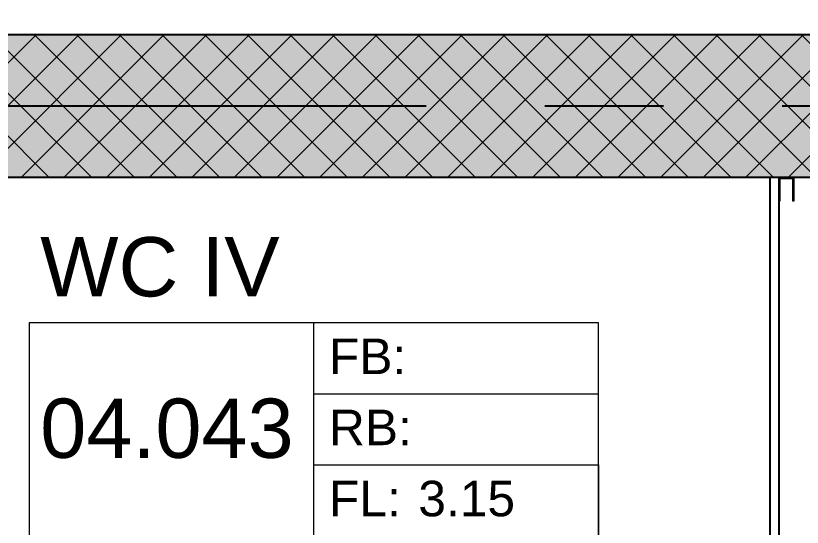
# Model space of a CAD drawing. Header units: millimetres. Extents: x -5 to 111, y -3 to 86.
# Drawn here: x 17.785 to 19.442, y 43.011 to 44.09 of the extents above; entities that cross this region are included whole.
import ezdxf

# ---------------------------------------------------------------- set-up
doc = ezdxf.new("R2010")
doc.units = ezdxf.units.MM
doc.linetypes.add('MITTE', pattern=[2, 1.25, -0.25, 0.25, -0.25])
doc.layers.add('A1------H-', color=8, linetype='Continuous')
for name, color, linetype, lineweight in [('A1E00---E-', 3, 'MITTE', 25), ('A1E6----E-', 3, 'Continuous', 25), ('A1E6----H-', 5, 'Continuous', 18), ('A1M11---E-', 3, 'Continuous', 25), ('A1Z21---E-', 210, 'Continuous', 18), ('A1Z29---T-', 5, 'Continuous', 18)]:
    doc.layers.add(name, color=color, linetype=linetype, lineweight=lineweight)
doc.styles.add('ARIAL', font='ARIAL.TTF')

# ---------------------------------------------------------------- blocks, each defined once
blk = doc.blocks.new('STAENDER_GIS')
at = {"layer": 'A1M11---E-', "lineweight": 9}
blk.add_lwpolyline([(0, 0), (0.05, 0), (0.05, 0.003), (0.003, 0.003), (0.003, 0.029), (0.05, 0.029), (0.05, 0.032), (0, 0.032)], close=True, dxfattribs=at)
blk = doc.blocks.new('bbl-raumstempel')
for points in [[(0, 0), (0, -0.45), (1.2, -0.45), (1.2, 0), (0, 0)], [(0.6, -0.45), (0.6, 0)], [(0.6, -0.15), (1.2, -0.15)], [(0.6, -0.3), (1.2, -0.3)], [(1.2, -0.3), (1.2, -0.45)]]:
    blk.add_lwpolyline(points)
at = {"style": 'ARIAL'}
for s, p in [('FB:', (0.6318, -0.1083)), ('RB:', (0.6318, -0.2583)), ('FL:', (0.6318, -0.4083)), ('B:', (0.0282, -0.6971)), ('W:', (0.0282, -0.8221)), ('D:', (0.0282, -0.9478))]:
    blk.add_text(s, height=0.075, dxfattribs=at).set_placement(p)
for tag, p, height in [('RAUMBEZ', (0.0233, 0.0555), 0.125), ('FB', (0.8201, -0.1083), 0.075), ('RNR1', (0.0233, -0.285), 0.125), ('RB', (0.8201, -0.2583), 0.075), ('FLAECHE', (0.8201, -0.4083), 0.075), ('RNR2', (0.0233, -0.5428), 0.075), ('B', (0.1756, -0.6971), 0.075), ('W', (0.1756, -0.8221), 0.075), ('D', (0.1756, -0.9478), 0.075)]:
    blk.add_attdef(tag, p, '', height=height, dxfattribs=at)
blk = doc.blocks.new('2011.DM.04.053F', base_point=(19.21575, 38.2075))
at = {"layer": 'A1Z21---E-'}
blk.add_lwpolyline([(19.21575, 38.2075), (19.21575, 38.205), (19.44175, 38.205), (19.44175, 41.801), (19.597, 41.801), (19.597, 43.75), (19.393, 43.75), (19.393, 42.032), (17.493, 42.032), (17.493, 41.801), (19.21575, 41.801)], close=True, dxfattribs=at)
at = {"layer": 'A1Z21---E-', "style": 'ARIAL', "flags": 1}
blk.add_attdef('C_NUMBER', (19.21575, 38.2075), '', height=10, dxfattribs=at)
blk = doc.blocks.new('2011.DM.04.056N', base_point=(17.525, 42.05))
at = {"layer": 'A1Z21---E-'}
blk.add_lwpolyline([(17.525, 42.05), (19.375, 42.05), (19.375, 43.75), (17.525, 43.75)], close=True, dxfattribs=at)
at = {"layer": 'A1Z21---E-', "style": 'ARIAL', "flags": 1}
blk.add_attdef('C_NUMBER', (17.525, 42.05), '', height=10, dxfattribs=at)
blk = doc.blocks.new('2011.DM.04.061H', base_point=(10.905, 44.05))
at = {"layer": 'A1Z21---E-'}
blk.add_lwpolyline([(22.8075, 46.445), (22.8075, 44.125), (22.35, 44.125), (22.35, 44.05), (14.55, 44.05)], dxfattribs=at)
at = {"layer": 'A1Z21---E-', "style": 'ARIAL', "flags": 1}
blk.add_attdef('C_NUMBER', (10.905, 44.05), '', height=10, dxfattribs=at)

msp = doc.modelspace()

# ---------------------------------------------------------------- hatches: boundary and pattern name
at = {"layer": 'A1------H-'}
msp.add_hatch(color=256, dxfattribs=at).paths.add_polyline_path([(17.8173, 43.75), (19.84, 43.75), (19.84, 44.05), (17.8173, 44.05), (17.3325, 44.05), (16.54, 44.05), (16.54, 43.75), (17.3325, 43.75)])
at = {"layer": 'A1E6----H-'}
h = msp.add_hatch(dxfattribs=at)
h.set_pattern_fill('ANSI37', color=256, scale=0.02, style=0)
h.paths.add_polyline_path([(17.8173, 43.75), (19.84, 43.75), (19.84, 44.05), (17.8173, 44.05), (17.3325, 44.05), (16.54, 44.05), (16.54, 43.75), (17.3325, 43.75)])

# ---------------------------------------------------------------- linework, layer by layer
at = {"layer": 'A1E00---E-'}
msp.add_line((1.4, 43.9), (89.8, 43.9), dxfattribs=at)
at = {"layer": 'A1E6----E-', "flags": 128}
msp.add_lwpolyline([(19.84, 43.75), (19.84, 44.05), (17.8173, 44.05), (17.3325, 44.05), (16.54, 44.05), (16.54, 43.75), (17.3325, 43.75), (17.8173, 43.75)], close=True, dxfattribs=at)
at = {"layer": 'A1M11---E-'}
msp.add_lwpolyline([(19.375, 43.75), (19.393, 43.75), (19.393, 42.05), (19.375, 42.05)], close=True, dxfattribs=at)

# ---------------------------------------------------------------- block references
at = {"layer": 'A1M11---E-', "rotation": 270}
msp.add_blockref('STAENDER_GIS', (19.393, 43.75), dxfattribs=at)
at = {"layer": 'A1Z21---E-'}
for name, p in [('2011.DM.04.061H', (10.905, 44.05)), ('2011.DM.04.053F', (19.2157, 38.2075)), ('2011.DM.04.056N', (17.525, 42.05))]:
    msp.add_blockref(name, p, dxfattribs=at)
at = {"layer": 'A1Z29---T-'}
msp.add_blockref('bbl-raumstempel', (17.8131, 43.4428), dxfattribs=at).add_auto_attribs({'FLAECHE': '3.15', 'RAUMBEZ': 'WC IV', 'RNR1': '04.043', 'RNR2': '2011.DM.04.056N', 'B': 'PU', 'W': 'Kunstharzt', 'D': 'Metall abgehaengt'})

doc.saveas('drawing.dxf')
